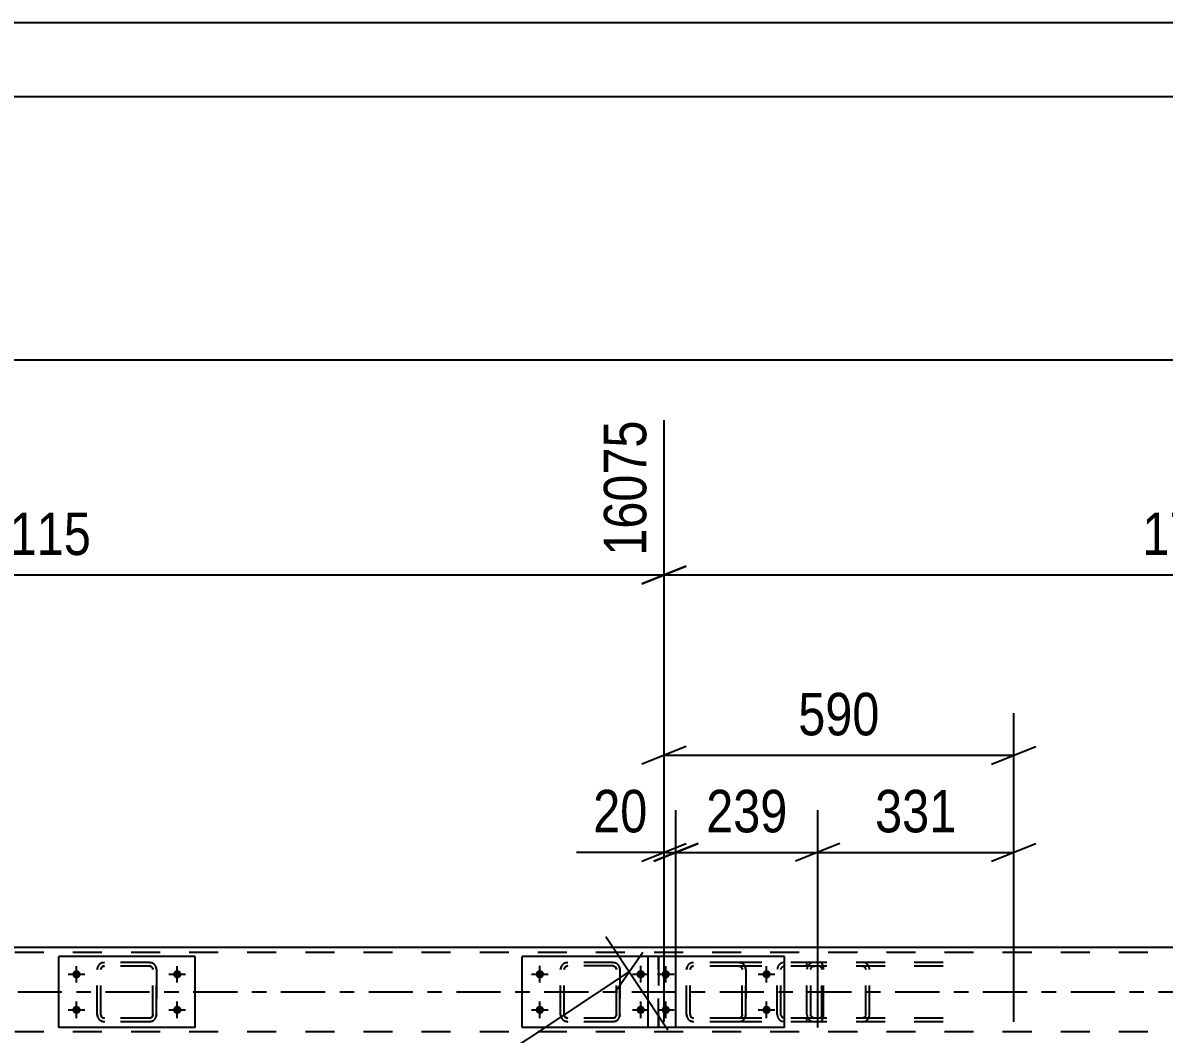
# Model space of a CAD drawing. Header units: millimetres. Extents: x -836 to 353, y -855 to -14.
# Drawn here: x -204.7 to -127.7, y -82.6 to -14.3 of the extents above; entities that cross this region are included whole.
import ezdxf

# ---------------------------------------------------------------- set-up
doc = ezdxf.new("R2010")
doc.units = ezdxf.units.MM
doc.linetypes.add('DXK_LINE_DOT2', pattern=[3.9198, 1.9599, -1.9599])
doc.linetypes.add('DXK_LINE_DOT3', pattern=[5.9187, 2.979, -0.9799, 0.9799, -0.9799])
doc.styles.add('Arial Narrow', font='ARIALN.TTF', dxfattribs={"height": 0.2})

# ---------------------------------------------------------------- blocks, each defined once
blk = doc.blocks.new('Unknown-570393895-1132')
at = {"color": 5, "linetype": 'Continuous'}
for p, q in [((352.622, -14.333), (-836.378, -14.333)), ((347.622, -19.333), (-831.378, -19.333))]:
    blk.add_line(p, q, dxfattribs=at)
blk = doc.blocks.new('Part-570393895-11763 - 11761')
at = {"color": 2, "linetype": 'Continuous'}
for p, q in [((-161.843, -77.329), (-171.043, -77.329)), ((-171.043, -82.129), (-171.043, -77.329)), ((-161.843, -77.329), (-161.843, -77.329)), ((-161.843, -77.329), (-161.843, -77.331)), ((-162.55, -82.129), (-171.043, -82.129))]:
    blk.add_line(p, q, dxfattribs=at)
at = {"color": 7, "linetype": 'DXK_LINE_DOT2'}
for p, q in [((-171.043, -82.129), (-171.043, -77.329)), ((-161.843, -82.129), (-161.843, -77.329)), ((-161.843, -77.329), (-161.843, -77.329)), ((-161.843, -77.331), (-161.843, -82.129)), ((-161.843, -82.129), (-162.55, -82.129)), ((-161.843, -82.129), (-161.843, -82.129))]:
    blk.add_line(p, q, dxfattribs=at)
blk = doc.blocks.new('Bolt-570393895-11791 - 11761')
at = {"linetype": 'Continuous'}
for points in [[(-201.102, -78.251, -1), (-201.102, -78.811, -1)], [(-194.302, -78.251, -1), (-194.302, -78.811, -1)], [(-201.102, -80.651, -1), (-201.102, -81.211, -1)], [(-194.302, -80.651, -1), (-194.302, -81.211, -1)]]:
    blk.add_hatch(color=1, dxfattribs=at).paths.add_polyline_path(points)
at = {"color": 1, "linetype": 'Continuous'}
for p, q in [((-201.102, -79.091), (-201.102, -77.971)), ((-194.302, -79.091), (-194.302, -77.971)), ((-201.662, -78.531), (-200.542, -78.531)), ((-194.862, -78.531), (-193.742, -78.531)), ((-201.102, -81.491), (-201.102, -80.371)), ((-194.302, -81.491), (-194.302, -80.371)), ((-201.662, -80.931), (-200.542, -80.931)), ((-194.862, -80.931), (-193.742, -80.931))]:
    blk.add_line(p, q, dxfattribs=at)
blk = doc.blocks.new('Part-570393895-11839 - 11761')
at = {"color": 7, "linetype": 'DXK_LINE_DOT2'}
for p, q in [((-159.654, -77.767), (-159.47, -77.731)), ((-159.47, -77.731), (-159.654, -77.767)), ((-156.43, -77.731), (-159.47, -77.731)), ((-156.43, -77.731), (-156.247, -77.767)), ((-156.247, -77.767), (-156.43, -77.731)), ((-159.95, -78.211), (-159.914, -78.027)), ((-159.914, -78.027), (-159.95, -78.211)), ((-159.95, -81.251), (-159.95, -78.211)), ((-159.95, -78.211), (-159.95, -78.211)), ((-159.95, -81.251), (-159.95, -78.211)), ((-159.71, -78.211), (-159.692, -78.119)), ((-159.692, -78.119), (-159.71, -78.211)), ((-159.71, -81.251), (-159.71, -78.211)), ((-159.71, -78.211), (-159.71, -78.211)), ((-159.71, -81.251), (-159.71, -78.211)), ((-159.692, -78.119), (-159.64, -78.041)), ((-159.64, -78.041), (-159.692, -78.119)), ((-159.64, -78.041), (-159.562, -77.989)), ((-159.562, -77.989), (-159.64, -78.041)), ((-159.562, -77.989), (-159.47, -77.971)), ((-159.47, -77.971), (-159.562, -77.989)), ((-156.43, -77.971), (-159.47, -77.971)), ((-156.43, -77.971), (-156.339, -77.989)), ((-156.339, -77.989), (-156.43, -77.971)), ((-156.339, -77.989), (-156.261, -78.041)), ((-156.261, -78.041), (-156.339, -77.989)), ((-156.261, -78.041), (-156.209, -78.119)), ((-156.209, -78.119), (-156.261, -78.041)), ((-156.209, -78.119), (-156.19, -78.211)), ((-156.19, -78.211), (-156.209, -78.119)), ((-156.19, -81.251), (-156.19, -78.211)), ((-156.19, -78.211), (-156.19, -78.211)), ((-156.19, -81.251), (-156.19, -78.211)), ((-155.987, -78.027), (-155.95, -78.211)), ((-155.95, -78.211), (-155.987, -78.027)), ((-155.95, -81.251), (-155.95, -78.211)), ((-155.95, -78.211), (-155.95, -78.211)), ((-155.95, -78.211), (-155.95, -81.251)), ((-159.95, -81.251), (-159.95, -81.251)), ((-159.914, -81.434), (-159.95, -81.251)), ((-159.95, -81.251), (-159.914, -81.434)), ((-159.71, -81.251), (-159.71, -81.251)), ((-159.692, -81.343), (-159.71, -81.251)), ((-159.71, -81.251), (-159.692, -81.343)), ((-159.64, -81.42), (-159.692, -81.343)), ((-159.692, -81.343), (-159.64, -81.42)), ((-159.562, -81.472), (-159.64, -81.42)), ((-159.64, -81.42), (-159.562, -81.472)), ((-159.47, -81.491), (-159.562, -81.472)), ((-159.562, -81.472), (-159.47, -81.491)), ((-156.43, -81.491), (-159.47, -81.491)), ((-156.339, -81.472), (-156.43, -81.491)), ((-156.43, -81.491), (-156.339, -81.472)), ((-156.261, -81.42), (-156.339, -81.472)), ((-156.339, -81.472), (-156.261, -81.42)), ((-156.209, -81.343), (-156.261, -81.42)), ((-156.261, -81.42), (-156.209, -81.343)), ((-156.19, -81.251), (-156.209, -81.343)), ((-156.209, -81.343), (-156.19, -81.251)), ((-156.19, -81.251), (-156.19, -81.251)), ((-155.95, -81.251), (-155.987, -81.434)), ((-155.987, -81.434), (-155.95, -81.251)), ((-155.95, -81.251), (-155.95, -81.251)), ((-159.47, -81.731), (-159.654, -81.694)), ((-159.654, -81.694), (-159.47, -81.731)), ((-156.43, -81.731), (-159.47, -81.731)), ((-156.247, -81.694), (-156.43, -81.731)), ((-156.43, -81.731), (-156.247, -81.694))]:
    blk.add_line(p, q, dxfattribs=at)
for centre, start, end in [((-159.47, -78.211), 112.5, 157.5), ((-159.47, -78.211), 112.5, 157.5), ((-156.43, -78.211), 22.5, 67.5), ((-156.43, -78.211), 22.5, 67.5), ((-159.47, -81.251), 202.5, 247.5), ((-159.47, -81.251), 202.5, 247.5), ((-156.43, -81.251), 292.5, 337.5), ((-156.43, -81.251), 292.5, 337.5)]:
    blk.add_arc(centre, 0.48, start, end, dxfattribs=at)
blk = doc.blocks.new('Part-570393895-11861 - 11761')
at = {"color": 7, "linetype": 'DXK_LINE_DOT2'}
for p, q in [((-167.963, -77.729), (-168.147, -77.766)), ((-168.146, -77.766), (-167.962, -77.729)), ((-164.922, -77.729), (-167.963, -77.729)), ((-164.74, -77.766), (-164.923, -77.729)), ((-164.922, -77.729), (-164.738, -77.766)), ((-168.407, -78.026), (-168.443, -78.209)), ((-168.443, -81.249), (-168.443, -78.209)), ((-168.443, -78.209), (-168.442, -78.209)), ((-168.442, -78.209), (-168.405, -78.026)), ((-168.442, -81.249), (-168.442, -78.209)), ((-168.203, -78.209), (-168.185, -78.117)), ((-168.203, -81.249), (-168.203, -78.209)), ((-168.203, -78.209), (-168.202, -78.209)), ((-168.184, -78.117), (-168.202, -78.209)), ((-168.202, -81.249), (-168.202, -78.209)), ((-168.185, -78.117), (-168.133, -78.04)), ((-168.132, -78.04), (-168.184, -78.117)), ((-168.133, -78.04), (-168.055, -77.988)), ((-168.054, -77.988), (-168.132, -78.04)), ((-168.055, -77.988), (-167.963, -77.969)), ((-168.055, -77.988), (-168.054, -77.988)), ((-167.962, -77.969), (-168.054, -77.988)), ((-164.922, -77.969), (-167.963, -77.969)), ((-164.923, -77.969), (-164.832, -77.988)), ((-164.83, -77.988), (-164.922, -77.969)), ((-164.832, -77.988), (-164.754, -78.04)), ((-164.752, -78.04), (-164.83, -77.988)), ((-164.754, -78.04), (-164.702, -78.117)), ((-164.7, -78.117), (-164.752, -78.04)), ((-164.74, -77.766), (-164.738, -77.766)), ((-164.702, -78.117), (-164.683, -78.209)), ((-164.682, -78.209), (-164.7, -78.117)), ((-164.683, -81.249), (-164.683, -78.209)), ((-164.683, -78.209), (-164.682, -78.209)), ((-164.682, -81.249), (-164.682, -78.209)), ((-164.443, -78.209), (-164.48, -78.026)), ((-164.478, -78.026), (-164.442, -78.209)), ((-164.443, -81.249), (-164.443, -78.209)), ((-164.443, -78.209), (-164.442, -78.209)), ((-164.442, -78.209), (-164.442, -81.249)), ((-168.443, -81.249), (-168.442, -81.249)), ((-168.443, -81.249), (-168.407, -81.433)), ((-168.405, -81.433), (-168.442, -81.249)), ((-168.203, -81.249), (-168.202, -81.249)), ((-168.185, -81.341), (-168.203, -81.249)), ((-168.202, -81.249), (-168.184, -81.341)), ((-168.133, -81.419), (-168.185, -81.341)), ((-168.184, -81.341), (-168.132, -81.419)), ((-168.055, -81.471), (-168.133, -81.419)), ((-168.132, -81.419), (-168.054, -81.471)), ((-168.055, -81.471), (-168.054, -81.471)), ((-167.963, -81.489), (-168.055, -81.471)), ((-168.054, -81.471), (-167.962, -81.489)), ((-164.922, -81.489), (-167.963, -81.489)), ((-164.832, -81.471), (-164.923, -81.489)), ((-164.922, -81.489), (-164.83, -81.471)), ((-164.754, -81.419), (-164.832, -81.471)), ((-164.83, -81.471), (-164.752, -81.419)), ((-164.702, -81.341), (-164.754, -81.419)), ((-164.752, -81.419), (-164.7, -81.341)), ((-164.683, -81.249), (-164.702, -81.341)), ((-164.7, -81.341), (-164.682, -81.249)), ((-164.683, -81.249), (-164.682, -81.249)), ((-164.48, -81.433), (-164.443, -81.249)), ((-164.442, -81.249), (-164.478, -81.433)), ((-164.443, -81.249), (-164.442, -81.249)), ((-168.147, -81.693), (-167.963, -81.729)), ((-167.962, -81.729), (-168.146, -81.693)), ((-164.922, -81.729), (-167.963, -81.729)), ((-164.923, -81.729), (-164.74, -81.693)), ((-164.738, -81.693), (-164.922, -81.729)), ((-164.74, -81.693), (-164.738, -81.693))]:
    blk.add_line(p, q, dxfattribs=at)
for centre, start, end in [((-167.963, -78.209), 112.5, 157.5), ((-167.962, -78.209), 112.5, 157.5), ((-164.923, -78.209), 22.5, 67.5), ((-164.922, -78.209), 22.5, 67.5), ((-167.963, -81.249), 202.5, 247.5), ((-167.962, -81.249), 202.5, 247.5), ((-164.923, -81.249), 292.5, 337.5), ((-164.922, -81.249), 292.5, 337.5)]:
    blk.add_arc(centre, 0.48, start, end, dxfattribs=at)
blk = doc.blocks.new('Part-570393895-12312 - 11761')
at = {"color": 7, "linetype": 'DXK_LINE_DOT2'}
for p, q in [((-199.406, -77.767), (-199.222, -77.731)), ((-199.222, -77.731), (-199.406, -77.767)), ((-196.182, -77.731), (-199.222, -77.731)), ((-196.182, -77.731), (-195.999, -77.767)), ((-195.999, -77.767), (-196.182, -77.731)), ((-199.702, -78.211), (-199.666, -78.027)), ((-199.666, -78.027), (-199.702, -78.211)), ((-199.702, -81.251), (-199.702, -78.211)), ((-199.702, -78.211), (-199.702, -78.211)), ((-199.702, -81.251), (-199.702, -78.211)), ((-199.462, -78.211), (-199.444, -78.119)), ((-199.444, -78.119), (-199.462, -78.211)), ((-199.462, -81.251), (-199.462, -78.211)), ((-199.462, -78.211), (-199.462, -78.211)), ((-199.462, -81.251), (-199.462, -78.211)), ((-199.444, -78.119), (-199.392, -78.041)), ((-199.392, -78.041), (-199.444, -78.119)), ((-199.392, -78.041), (-199.314, -77.989)), ((-199.314, -77.989), (-199.392, -78.041)), ((-199.314, -77.989), (-199.222, -77.971)), ((-199.222, -77.971), (-199.314, -77.989)), ((-196.182, -77.971), (-199.222, -77.971)), ((-196.182, -77.971), (-196.09, -77.989)), ((-196.091, -77.989), (-196.182, -77.971)), ((-196.013, -78.041), (-196.091, -77.989)), ((-196.09, -77.989), (-196.013, -78.041)), ((-196.013, -78.041), (-195.961, -78.119)), ((-195.961, -78.119), (-196.013, -78.041)), ((-195.961, -78.119), (-195.942, -78.211)), ((-195.942, -78.211), (-195.961, -78.119)), ((-195.942, -81.251), (-195.942, -78.211)), ((-195.942, -78.211), (-195.942, -78.211)), ((-195.942, -81.251), (-195.942, -78.211)), ((-195.739, -78.027), (-195.702, -78.211)), ((-195.702, -78.211), (-195.739, -78.027)), ((-195.702, -81.251), (-195.702, -78.211)), ((-195.702, -78.211), (-195.702, -78.211)), ((-195.702, -78.211), (-195.702, -81.251)), ((-199.702, -81.251), (-199.702, -81.251)), ((-199.666, -81.434), (-199.702, -81.251)), ((-199.702, -81.251), (-199.666, -81.434)), ((-199.462, -81.251), (-199.462, -81.251)), ((-199.444, -81.343), (-199.462, -81.251)), ((-199.462, -81.251), (-199.444, -81.343)), ((-199.392, -81.42), (-199.444, -81.343)), ((-199.444, -81.343), (-199.392, -81.42)), ((-199.314, -81.472), (-199.392, -81.42)), ((-199.392, -81.42), (-199.314, -81.472)), ((-199.222, -81.491), (-199.314, -81.472)), ((-199.314, -81.472), (-199.222, -81.491)), ((-196.182, -81.491), (-199.222, -81.491)), ((-196.09, -81.472), (-196.182, -81.491)), ((-196.182, -81.491), (-196.091, -81.472)), ((-196.091, -81.472), (-196.013, -81.42)), ((-196.013, -81.42), (-196.09, -81.472)), ((-195.961, -81.343), (-196.013, -81.42)), ((-196.013, -81.42), (-195.961, -81.343)), ((-195.942, -81.251), (-195.961, -81.343)), ((-195.961, -81.343), (-195.942, -81.251)), ((-195.942, -81.251), (-195.942, -81.251)), ((-195.702, -81.251), (-195.739, -81.434)), ((-195.739, -81.434), (-195.702, -81.251)), ((-195.702, -81.251), (-195.702, -81.251)), ((-199.222, -81.731), (-199.406, -81.694)), ((-199.406, -81.694), (-199.222, -81.731)), ((-196.182, -81.731), (-199.222, -81.731)), ((-195.999, -81.694), (-196.182, -81.731)), ((-196.182, -81.731), (-195.999, -81.694))]:
    blk.add_line(p, q, dxfattribs=at)
at = {"color": 7, "linetype": 'DXK_LINE_DOT3'}
blk.add_line((-197.702, -79.731), (-197.702, -79.731), dxfattribs=at)
at = {"color": 7, "linetype": 'DXK_LINE_DOT2'}
for centre, start, end in [((-199.222, -78.211), 112.5, 157.5), ((-199.222, -78.211), 112.5, 157.5), ((-196.182, -78.211), 22.5, 67.5), ((-196.182, -78.211), 22.5, 67.5), ((-199.222, -81.251), 202.5, 247.5), ((-199.222, -81.251), 202.5, 247.5), ((-196.182, -81.251), 292.5, 337.5), ((-196.182, -81.251), 292.5, 337.5)]:
    blk.add_arc(centre, 0.48, start, end, dxfattribs=at)
blk = doc.blocks.new('Part-570393895-12011 - 11761')
at = {"color": 7, "linetype": 'DXK_LINE_DOT2'}
for p, q in [((-151.321, -77.731), (-151.515, -77.767)), ((-142.639, -77.731), (-151.321, -77.731)), ((-147.912, -77.767), (-148.106, -77.731)), ((-151.79, -78.027), (-151.829, -78.211)), ((-151.829, -81.251), (-151.829, -78.211)), ((-151.575, -78.211), (-151.556, -78.119)), ((-151.575, -81.251), (-151.575, -78.211)), ((-151.556, -78.119), (-151.501, -78.041)), ((-151.501, -78.041), (-151.418, -77.989)), ((-151.418, -77.989), (-151.321, -77.971)), ((-142.639, -77.971), (-151.321, -77.971)), ((-148.106, -77.971), (-148.009, -77.989)), ((-148.009, -77.989), (-147.926, -78.041)), ((-147.926, -78.041), (-147.871, -78.119)), ((-147.871, -78.119), (-147.852, -78.211)), ((-147.852, -81.251), (-147.852, -78.211)), ((-147.598, -78.211), (-147.637, -78.027)), ((-147.598, -81.251), (-147.598, -78.211)), ((-151.829, -81.251), (-151.79, -81.434)), ((-151.556, -81.343), (-151.575, -81.251)), ((-151.501, -81.42), (-151.556, -81.343)), ((-151.418, -81.472), (-151.501, -81.42)), ((-151.321, -81.491), (-151.418, -81.472)), ((-142.639, -81.491), (-151.321, -81.491)), ((-148.009, -81.472), (-148.106, -81.491)), ((-147.926, -81.42), (-148.009, -81.472)), ((-147.871, -81.343), (-147.926, -81.42)), ((-147.852, -81.251), (-147.871, -81.343)), ((-147.637, -81.434), (-147.598, -81.251)), ((-151.515, -81.694), (-151.321, -81.731)), ((-142.639, -81.731), (-151.321, -81.731)), ((-148.106, -81.731), (-147.912, -81.694))]:
    blk.add_line(p, q, dxfattribs=at)
for centre, start, end in [((-151.339, -78.229), 110.92821, 155.86474), ((-148.088, -78.229), 24.13526, 69.07179), ((-151.339, -81.232), 204.13526, 249.07179), ((-148.088, -81.232), 290.92821, 335.86474)]:
    blk.add_arc(centre, 0.495, start, end, dxfattribs=at)
blk = doc.blocks.new('Part-570393895-12035 - 11761')
at = {"color": 7, "linetype": 'DXK_LINE_DOT2'}
for p, q in [((-90.231, -76.731), (-321.327, -76.731)), ((-89.629, -77.051), (-804.467, -77.051)), ((-89.629, -82.411), (-804.467, -82.411))]:
    blk.add_line(p, q, dxfattribs=at)
at = {"color": 2, "linetype": 'Continuous'}
blk.add_line((-118.281, -76.731), (-316.127, -76.731), dxfattribs=at)
at = {"color": 7, "linetype": 'DXK_LINE_DOT3'}
blk.add_line((-89.629, -79.731), (-804.467, -79.731), dxfattribs=at)
blk = doc.blocks.new('Bolt-570393895-12216 - 11761')
at = {"linetype": 'Continuous'}
for points in [[(-169.563, -78.529), (-169.57, -78.587), (-169.588, -78.643), (-169.617, -78.694), (-169.656, -78.737), (-169.703, -78.772), (-169.757, -78.796), (-169.814, -78.808), (-169.873, -78.808), (-169.93, -78.796), (-169.983, -78.772), (-170.031, -78.737), (-170.07, -78.694), (-170.099, -78.643), (-170.117, -78.588), (-170.123, -78.529), (-170.117, -78.471), (-170.099, -78.416), (-170.07, -78.365), (-170.031, -78.321), (-169.984, -78.287), (-169.93, -78.263), (-169.873, -78.251), (-169.814, -78.251), (-169.757, -78.263), (-169.704, -78.287), (-169.656, -78.321), (-169.617, -78.365), (-169.588, -78.415), (-169.57, -78.471)], [(-162.763, -78.529), (-162.77, -78.587), (-162.788, -78.643), (-162.817, -78.694), (-162.856, -78.737), (-162.903, -78.772), (-162.957, -78.796), (-163.014, -78.808), (-163.073, -78.808), (-163.13, -78.796), (-163.183, -78.772), (-163.231, -78.737), (-163.27, -78.694), (-163.299, -78.643), (-163.317, -78.588), (-163.323, -78.529), (-163.317, -78.471), (-163.299, -78.416), (-163.27, -78.365), (-163.231, -78.321), (-163.184, -78.287), (-163.13, -78.263), (-163.073, -78.251), (-163.014, -78.251), (-162.957, -78.263), (-162.904, -78.287), (-162.856, -78.321), (-162.817, -78.365), (-162.788, -78.415), (-162.77, -78.471)], [(-169.563, -80.929), (-169.57, -80.987), (-169.588, -81.043), (-169.617, -81.094), (-169.656, -81.137), (-169.703, -81.172), (-169.757, -81.196), (-169.814, -81.208), (-169.873, -81.208), (-169.93, -81.196), (-169.983, -81.172), (-170.031, -81.137), (-170.07, -81.094), (-170.099, -81.043), (-170.117, -80.988), (-170.123, -80.929), (-170.117, -80.871), (-170.099, -80.816), (-170.07, -80.765), (-170.031, -80.721), (-169.984, -80.687), (-169.93, -80.663), (-169.873, -80.651), (-169.814, -80.651), (-169.757, -80.663), (-169.704, -80.687), (-169.656, -80.721), (-169.617, -80.765), (-169.588, -80.815), (-169.57, -80.871)], [(-162.763, -80.929), (-162.77, -80.987), (-162.788, -81.043), (-162.817, -81.094), (-162.856, -81.137), (-162.903, -81.172), (-162.957, -81.196), (-163.014, -81.208), (-163.073, -81.208), (-163.13, -81.196), (-163.183, -81.172), (-163.231, -81.137), (-163.27, -81.094), (-163.299, -81.043), (-163.317, -80.988), (-163.323, -80.929), (-163.317, -80.871), (-163.299, -80.816), (-163.27, -80.765), (-163.231, -80.721), (-163.184, -80.687), (-163.13, -80.663), (-163.073, -80.651), (-163.014, -80.651), (-162.957, -80.663), (-162.904, -80.687), (-162.856, -80.721), (-162.817, -80.765), (-162.788, -80.815), (-162.77, -80.871)]]:
    blk.add_hatch(color=1, dxfattribs=at).paths.add_polyline_path(points)
at = {"color": 1, "linetype": 'Continuous'}
for p, q in [((-169.843, -79.089), (-169.843, -77.969)), ((-163.043, -79.089), (-163.043, -77.969)), ((-170.403, -78.529), (-169.283, -78.529)), ((-163.603, -78.529), (-162.483, -78.529)), ((-169.843, -81.489), (-169.843, -80.369)), ((-163.043, -81.489), (-163.043, -80.369)), ((-170.403, -80.929), (-169.283, -80.929)), ((-163.603, -80.929), (-162.483, -80.929))]:
    blk.add_line(p, q, dxfattribs=at)
blk = doc.blocks.new('Part-570393895-12311 - 11761')
at = {"color": 2, "linetype": 'Continuous'}
for p, q in [((-193.102, -77.331), (-202.302, -77.331)), ((-202.302, -82.131), (-202.302, -77.331)), ((-193.102, -82.131), (-193.102, -77.331)), ((-193.102, -82.131), (-202.302, -82.131))]:
    blk.add_line(p, q, dxfattribs=at)
blk = doc.blocks.new('Part-570393895-12272 - 11761')
at = {"color": 7, "linetype": 'DXK_LINE_DOT2'}
for p, q in [((-150.96, -77.731), (-158.545, -77.731)), ((-153.331, -77.731), (-153.525, -77.767)), ((-151.829, -77.971), (-151.829, -77.731)), ((-150.861, -77.767), (-150.96, -77.731)), ((-150.96, -77.971), (-158.545, -77.971)), ((-153.798, -78.027), (-153.836, -78.211)), ((-153.836, -81.251), (-153.836, -78.211)), ((-153.584, -78.211), (-153.565, -78.119)), ((-153.584, -81.251), (-153.584, -78.211)), ((-153.565, -78.119), (-153.51, -78.041)), ((-153.51, -78.041), (-153.428, -77.989)), ((-153.428, -77.989), (-153.331, -77.971)), ((-150.96, -77.971), (-150.911, -77.989)), ((-150.911, -77.989), (-150.869, -78.041)), ((-150.869, -78.041), (-150.841, -78.119)), ((-150.777, -77.871), (-150.861, -77.767)), ((-150.841, -78.119), (-150.831, -78.211)), ((-150.831, -81.251), (-150.831, -78.211)), ((-150.721, -78.027), (-150.777, -77.871)), ((-150.702, -78.211), (-150.721, -78.027)), ((-150.702, -81.251), (-150.702, -78.211)), ((-150.96, -81.491), (-158.545, -81.491)), ((-153.836, -81.251), (-153.798, -81.434)), ((-153.565, -81.343), (-153.584, -81.251)), ((-153.51, -81.42), (-153.565, -81.343)), ((-153.428, -81.472), (-153.51, -81.42)), ((-153.331, -81.491), (-153.428, -81.472)), ((-151.829, -81.731), (-151.829, -81.491)), ((-150.911, -81.472), (-150.96, -81.491)), ((-150.869, -81.42), (-150.911, -81.472)), ((-150.841, -81.343), (-150.869, -81.42)), ((-150.861, -81.694), (-150.777, -81.59)), ((-150.831, -81.251), (-150.841, -81.343)), ((-150.777, -81.59), (-150.721, -81.434)), ((-150.721, -81.434), (-150.702, -81.251)), ((-150.96, -81.731), (-158.545, -81.731)), ((-153.525, -81.694), (-153.331, -81.731)), ((-150.96, -81.731), (-150.861, -81.694))]:
    blk.add_line(p, q, dxfattribs=at)
for centre, start, end in [((-153.347, -78.228), 111.0603, 156.00724), ((-153.347, -81.234), 203.99276, 248.9397)]:
    blk.add_arc(centre, 0.493, start, end, dxfattribs=at)
blk = doc.blocks.new('Part-570393895-12304 - 11761')
at = {"color": 2, "linetype": 'Continuous'}
for p, q in [((-153.35, -77.331), (-162.55, -77.331)), ((-162.55, -82.131), (-162.55, -77.331)), ((-153.35, -82.131), (-153.35, -77.331)), ((-153.35, -82.131), (-162.55, -82.131))]:
    blk.add_line(p, q, dxfattribs=at)
blk = doc.blocks.new('Bolt-570393895-12315 - 11761')
at = {"linetype": 'Continuous'}
for points in [[(-161.35, -78.251, -1), (-161.35, -78.811, -1)], [(-154.55, -78.251, -1), (-154.55, -78.811, -1)], [(-161.35, -80.651, -1), (-161.35, -81.211, -1)], [(-154.55, -80.651, -1), (-154.55, -81.211, -1)]]:
    blk.add_hatch(color=1, dxfattribs=at).paths.add_polyline_path(points)
at = {"color": 1, "linetype": 'Continuous'}
for p, q in [((-161.35, -79.091), (-161.35, -77.971)), ((-154.55, -79.091), (-154.55, -77.971)), ((-161.91, -78.531), (-160.79, -78.531)), ((-155.11, -78.531), (-153.99, -78.531)), ((-161.35, -81.491), (-161.35, -80.371)), ((-154.55, -81.491), (-154.55, -80.371)), ((-161.91, -80.931), (-160.79, -80.931)), ((-155.11, -80.931), (-153.99, -80.931))]:
    blk.add_line(p, q, dxfattribs=at)
blk = doc.blocks.new('StraightDimension-570393895-12463 - 11761')
at = {"color": 7, "linetype": 'Continuous'}
for p, q in [((-160.666, -82.131), (-160.666, -67.452)), ((-151.1, -82.131), (-151.1, -67.452)), ((-162.166, -70.902), (-159.166, -69.702)), ((-149.6, -69.702), (-152.6, -70.902)), ((-160.666, -70.302), (-151.1, -70.302))]:
    blk.add_line(p, q, dxfattribs=at)
at = {"color": 0}
blk.add_wipeout([(-152.541, -69.552), (-152.541, -65.352), (-159.225, -65.352), (-159.225, -69.552)], dxfattribs=at)
at = {"color": 3, "style": 'Arial Narrow'}
blk.add_text('239', height=2.8633, dxfattribs=at).set_placement((-158.625, -68.952))
blk = doc.blocks.new('StraightDimension-570393895-12875 - 11761')
at = {"color": 7, "linetype": 'Continuous'}
blk.add_line((-805.267, -37.082), (-88.829, -37.082), dxfattribs=at)
blk = doc.blocks.new('StraightDimension-570393895-13611 - 11761')
at = {"color": 7, "linetype": 'Continuous'}
for p, q in [((-161.466, -81.731), (-161.466, -41.148)), ((-89.629, -75.731), (-89.629, -41.148)), ((-159.966, -50.989), (-162.966, -52.189)), ((-91.129, -52.189), (-88.129, -50.989)), ((-161.466, -51.589), (-89.629, -51.589))]:
    blk.add_line(p, q, dxfattribs=at)
at = {"color": 0}
blk.add_wipeout([(-121.291, -50.839), (-121.291, -46.639), (-129.804, -46.639), (-129.804, -50.839)], dxfattribs=at)
at = {"color": 3, "style": 'Arial Narrow'}
blk.add_text('1796', height=2.8633, dxfattribs=at).set_placement((-129.204, -50.239))
at = {"color": 0, "linetype": 'Continuous'}
blk.add_wipeout([(-90.229, -40.548), (-94.429, -40.548), (-94.429, -50.889), (-90.229, -50.889)], dxfattribs=at)
at = {"color": 3, "linetype": 'Continuous', "style": 'Arial Narrow'}
blk.add_text('17871', height=2.8633, rotation=90.00021, dxfattribs=at).set_placement((-90.829, -50.289))
blk = doc.blocks.new('StraightDimension-570393895-12490 - 11761')
at = {"color": 7, "linetype": 'Continuous'}
for p, q in [((-161.466, -81.731), (-161.466, -60.905)), ((-137.88, -81.731), (-137.88, -60.905)), ((-159.966, -63.155), (-162.966, -64.355)), ((-161.466, -63.755), (-137.88, -63.755)), ((-139.38, -64.355), (-136.38, -63.155))]:
    blk.add_line(p, q, dxfattribs=at)
at = {"color": 0}
blk.add_wipeout([(-146.331, -63.005), (-146.331, -58.805), (-153.015, -58.805), (-153.015, -63.005)], dxfattribs=at)
at = {"color": 3, "style": 'Arial Narrow'}
blk.add_text('590', height=2.8633, dxfattribs=at).set_placement((-152.415, -62.405))
blk = doc.blocks.new('StraightDimension-570393895-12471 - 11761')
at = {"color": 7, "linetype": 'Continuous'}
for p, q in [((-151.1, -82.131), (-151.1, -67.452)), ((-137.88, -81.731), (-137.88, -67.452)), ((-149.6, -69.702), (-152.6, -70.902)), ((-139.38, -70.902), (-136.38, -69.702)), ((-151.1, -70.302), (-137.88, -70.302))]:
    blk.add_line(p, q, dxfattribs=at)
at = {"color": 0}
blk.add_wipeout([(-141.148, -69.552), (-141.148, -65.352), (-147.832, -65.352), (-147.832, -69.552)], dxfattribs=at)
at = {"color": 3, "style": 'Arial Narrow'}
blk.add_text('331', height=2.8633, dxfattribs=at).set_placement((-147.232, -68.952))
blk = doc.blocks.new('StraightDimension-570393895-12481 - 11761')
at = {"color": 7, "linetype": 'Continuous'}
for p, q in [((-161.466, -81.731), (-161.466, -67.452)), ((-160.666, -82.131), (-160.666, -67.452)), ((-162.966, -70.902), (-159.966, -69.702)), ((-159.166, -69.702), (-162.166, -70.902)), ((-161.466, -70.302), (-167.373, -70.302)), ((-161.466, -70.302), (-167.373, -70.302)), ((-161.466, -70.302), (-160.666, -70.302))]:
    blk.add_line(p, q, dxfattribs=at)
at = {"color": 0}
blk.add_wipeout([(-161.991, -69.552), (-161.991, -65.352), (-166.848, -65.352), (-166.848, -69.552)], dxfattribs=at)
at = {"color": 3, "style": 'Arial Narrow'}
blk.add_text('20', height=2.8633, dxfattribs=at).set_placement((-166.248, -68.952))
blk = doc.blocks.new('StraightDimension-570393895-13328 - 11761')
at = {"color": 7, "linetype": 'Continuous'}
for p, q in [((-161.218, -82.297), (-165.391, -75.992)), ((-164.738, -79.697), (-162.898, -77.041)), ((-196.202, -99.803), (-163.818, -78.369)), ((-193.602, -103.731), (-197.775, -97.426)), ((-195.282, -98.475), (-197.122, -101.131))]:
    blk.add_line(p, q, dxfattribs=at)
at = {"color": 0}
blk.add_wipeout([(-177.637, -86.616), (-179.955, -83.114), (-185.529, -86.803), (-183.211, -90.305)], dxfattribs=at)
at = {"color": 3, "style": 'Arial Narrow'}
blk.add_text('971', height=2.8633, rotation=33.50084, dxfattribs=at).set_placement((-183.042, -89.474))
blk = doc.blocks.new('StraightDimension-570393895-13601 - 11761')
at = {"color": 7, "linetype": 'Continuous'}
for p, q in [((-246.074, -81.731), (-246.074, -41.148)), ((-161.466, -81.731), (-161.466, -41.148)), ((-244.574, -50.989), (-247.574, -52.189)), ((-162.966, -52.189), (-159.966, -50.989)), ((-246.074, -51.589), (-161.466, -51.589))]:
    blk.add_line(p, q, dxfattribs=at)
at = {"color": 0}
blk.add_wipeout([(-199.514, -50.839), (-199.514, -46.639), (-208.027, -46.639), (-208.027, -50.839)], dxfattribs=at)
at = {"color": 3, "style": 'Arial Narrow'}
blk.add_text('2115', height=2.8633, dxfattribs=at).set_placement((-207.427, -50.239))
at = {"color": 0, "linetype": 'Continuous'}
blk.add_wipeout([(-162.066, -40.548), (-166.266, -40.548), (-166.266, -50.889), (-162.066, -50.889)], dxfattribs=at)
at = {"color": 3, "linetype": 'Continuous', "style": 'Arial Narrow'}
blk.add_text('16075', height=2.8633, rotation=90.00021, dxfattribs=at).set_placement((-162.666, -50.289))

msp = doc.modelspace()

# ---------------------------------------------------------------- block references
for name in ['Unknown-570393895-1132', 'Part-570393895-12035 - 11761', 'Part-570393895-12311 - 11761', 'Part-570393895-12312 - 11761', 'Part-570393895-11763 - 11761', 'Part-570393895-11861 - 11761', 'Part-570393895-12304 - 11761', 'Part-570393895-11839 - 11761', 'Part-570393895-12272 - 11761', 'Part-570393895-12011 - 11761', 'Bolt-570393895-11791 - 11761', 'Bolt-570393895-12216 - 11761', 'Bolt-570393895-12315 - 11761']:
    msp.add_blockref(name, (0, 0))

# ---------------------------------------------------------------- next in the draw order: block references
msp.add_blockref('StraightDimension-570393895-12463 - 11761', (0, 0))

# ---------------------------------------------------------------- next in the draw order: block references
msp.add_blockref('StraightDimension-570393895-12875 - 11761', (0, 0))

# ---------------------------------------------------------------- next in the draw order: block references
msp.add_blockref('StraightDimension-570393895-13611 - 11761', (0, 0))

# ---------------------------------------------------------------- next in the draw order: block references
msp.add_blockref('StraightDimension-570393895-12490 - 11761', (0, 0))

# ---------------------------------------------------------------- next in the draw order: block references
for name in ['StraightDimension-570393895-12481 - 11761', 'StraightDimension-570393895-12471 - 11761']:
    msp.add_blockref(name, (0, 0))

# ---------------------------------------------------------------- next in the draw order: block references
msp.add_blockref('StraightDimension-570393895-13328 - 11761', (0, 0))

# ---------------------------------------------------------------- next in the draw order: block references
msp.add_blockref('StraightDimension-570393895-13601 - 11761', (0, 0))

doc.saveas('drawing.dxf')
